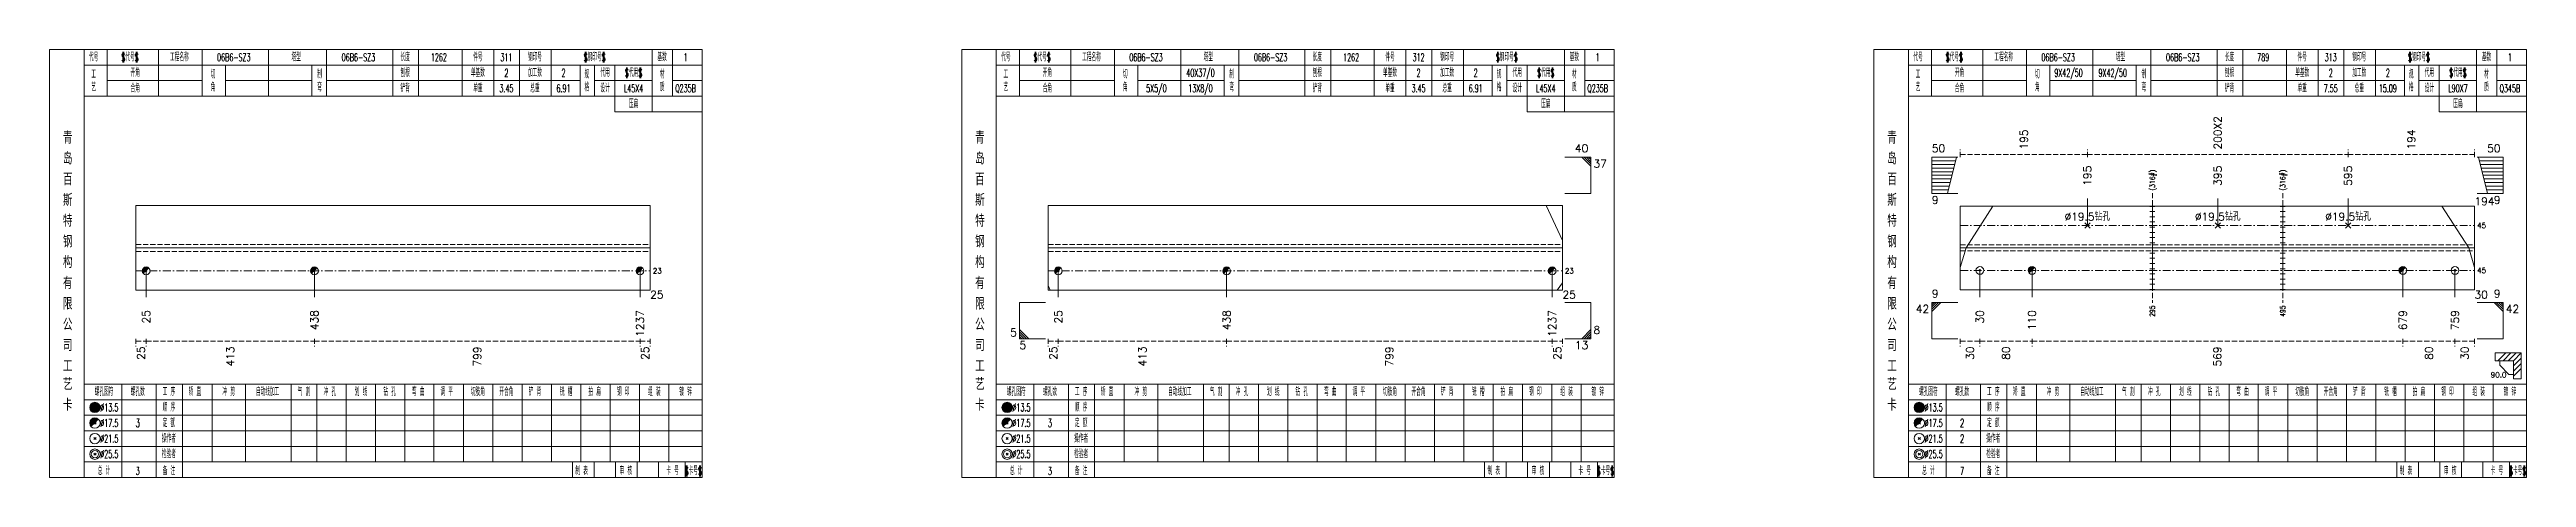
# Model space of a CAD drawing. Extents: x -533 to 8774, y 0 to 7979.
# Drawn here: x 703 to 1657, y 6168 to 6333 of the extents above; entities that cross this region are included whole.
import ezdxf
from ezdxf.enums import TextEntityAlignment as Align

# ---------------------------------------------------------------- set-up
doc = ezdxf.new("R2010")
doc.units = 0
doc.header["$MEASUREMENT"] = 0
doc.linetypes.add('一点画线', pattern=[5.2, 3, -1, 0.2, -1])
doc.linetypes.add('虚线', pattern=[2.75, 2, -0.75])
doc.layers.get('0').update_dxf_attribs({"linetype": 'CONTINUOUS', "lineweight": 25})
for name, color, linetype, lineweight in [('1', 7, 'CONTINUOUS', 25), ('2', 7, 'CONTINUOUS', 25), ('4', 7, 'CONTINUOUS', 25), ('5', 7, 'CONTINUOUS', 25)]:
    doc.layers.add(name, color=color, linetype=linetype, lineweight=lineweight)
doc.styles.get("Standard").update_dxf_attribs({"font": 'simplex.shx', "width": 0.7, "height": 3, "bigfont": 'gbhzfs.shx'})

# ---------------------------------------------------------------- blocks, each defined once
blk = doc.blocks.new('孔21.5')
at = {"layer": '5', "color": 7, "linetype": 'Continuous', "lineweight": 13}
for p, q in [((-0.2, -0.2), (0.2, 0.2)), ((0.2, -0.2), (-0.2, 0.2))]:
    blk.add_line(p, q, dxfattribs=at)
blk.add_circle((0, 0), 1, dxfattribs=at)
blk = doc.blocks.new('孔17.5')
at = {"layer": '5', "color": 7, "linetype": 'Continuous', "lineweight": 0}
for p, q in [((-0.2, -0.2), (0.2, 0.2)), ((-0.2, 0.2), (0.2, -0.2))]:
    blk.add_line(p, q, dxfattribs=at)
at = {"layer": '5', "color": 7, "linetype": 'Continuous', "lineweight": 13}
blk.add_circle((0, 0), 1, dxfattribs=at)
for radius in [0.9, 0.8, 0.7, 0.6, 0.5, 0.4, 0.3, 0.2, 0.1]:
    blk.add_arc((0, 0), radius, 45, 225, dxfattribs=at)

msp = doc.modelspace()

# ---------------------------------------------------------------- linework, layer by layer
at = {"color": 7, "linetype": 'Continuous', "lineweight": 13}
for p, q in [((1296.6, 6291.24), (1286.6, 6291.24)), ((1293.1, 6291.24), (1296.6, 6287.74)), ((1293.97, 6291.24), (1296.6, 6288.61)), ((1294.85, 6291.24), (1296.6, 6289.49)), ((1295.72, 6291.24), (1296.6, 6290.36)), ((1296.6, 6277.24), (1296.6, 6291.24)), ((1427.9, 6291.24), (1437.9, 6291.24)), ((1427.9, 6277.24), (1427.9, 6291.24)), ((1427.9, 6289.84), (1437.05, 6289.84)), ((1427.9, 6288.44), (1436.7, 6288.44)), ((1433.9, 6277.24), (1437.4, 6291.24)), ((1648, 6291.24), (1638, 6291.24)), ((1642, 6277.24), (1638.5, 6291.24)), ((1648, 6289.84), (1638.85, 6289.84)), ((1648, 6288.44), (1639.2, 6288.44)), ((1648, 6277.24), (1648, 6291.24)), ((1427.9, 6287.04), (1436.35, 6287.04)), ((1427.9, 6285.64), (1436, 6285.64)), ((1427.9, 6284.24), (1435.65, 6284.24)), ((1427.9, 6282.84), (1435.3, 6282.84)), ((1427.9, 6281.44), (1434.95, 6281.44)), ((1427.9, 6280.04), (1434.6, 6280.04)), ((1427.9, 6278.64), (1434.25, 6278.64)), ((1648, 6287.04), (1639.55, 6287.04)), ((1648, 6285.64), (1639.9, 6285.64)), ((1648, 6284.24), (1640.25, 6284.24)), ((1648, 6282.84), (1640.6, 6282.84)), ((1648, 6281.44), (1640.95, 6281.44)), ((1648, 6280.04), (1641.3, 6280.04)), ((1648, 6278.64), (1641.65, 6278.64)), ((1285.6, 6259.14), (1279.32, 6272.57)), ((1296.6, 6277.24), (1286.6, 6277.24)), ((1427.9, 6277.24), (1437.9, 6277.24)), ((1441.16, 6256.24), (1451.45, 6272.4)), ((1487.86, 6264.9), (1487.86, 6275.24)), ((1538.08, 6264.9), (1538.08, 6275.24)), ((1588.29, 6264.9), (1588.29, 6275.24)), ((1634.74, 6256.24), (1624.45, 6272.4)), ((1648, 6277.24), (1638, 6277.24)), ((1486.86, 6263.9), (1488.86, 6265.9)), ((1486.86, 6265.9), (1488.86, 6263.9)), ((1537.08, 6263.9), (1539.08, 6265.9)), ((1537.08, 6265.9), (1539.08, 6263.9)), ((1587.29, 6263.9), (1589.29, 6265.9)), ((1587.29, 6265.9), (1589.29, 6263.9)), ((1438.9, 6248.69), (1441.16, 6256.24)), ((1637, 6248.69), (1634.74, 6256.24)), ((740.02, 6247.4), (740.02, 6237.24)), ((804.85, 6247.4), (804.85, 6237.24)), ((930.28, 6247.4), (930.28, 6237.24)), ((1087.5, 6241.72), (1088.28, 6239.9)), ((1091.42, 6247.4), (1091.42, 6237.24)), ((1156.25, 6247.4), (1156.25, 6237.24)), ((1281.68, 6247.4), (1281.68, 6237.24)), ((1285.6, 6242.81), (1283.56, 6239.9)), ((1446.43, 6247.57), (1446.43, 6237.24)), ((1466.52, 6247.57), (1466.52, 6237.24)), ((1609.38, 6247.57), (1609.38, 6237.24)), ((1629.47, 6247.57), (1629.47, 6237.24)), ((1076.5, 6235.24), (1086.5, 6235.24)), ((1076.5, 6235.24), (1076.5, 6221.24)), ((1296.6, 6235.24), (1286.6, 6235.24)), ((1296.6, 6235.24), (1296.6, 6221.24)), ((1427.9, 6235.24), (1437.9, 6235.24)), ((1427.9, 6235.24), (1427.9, 6221.24)), ((1428.78, 6235.24), (1427.9, 6234.36)), ((1429.65, 6235.24), (1427.9, 6233.49)), ((1430.53, 6235.24), (1427.9, 6232.61)), ((1431.4, 6235.24), (1427.9, 6231.74)), ((1648, 6235.24), (1638, 6235.24)), ((1644.5, 6235.24), (1648, 6231.74)), ((1645.38, 6235.24), (1648, 6232.61)), ((1646.25, 6235.24), (1648, 6233.49)), ((1647.12, 6235.24), (1648, 6234.36)), ((1648, 6235.24), (1648, 6221.24)), ((1080, 6221.24), (1076.5, 6224.74)), ((1079.12, 6221.24), (1076.5, 6223.86)), ((1078.25, 6221.24), (1076.5, 6222.99)), ((1077.38, 6221.24), (1076.5, 6222.11)), ((1293.1, 6221.24), (1296.6, 6224.74)), ((1293.97, 6221.24), (1296.6, 6223.86)), ((1294.85, 6221.24), (1296.6, 6222.99)), ((1295.72, 6221.24), (1296.6, 6222.11)), ((1076.5, 6221.24), (1086.5, 6221.24)), ((1296.6, 6221.24), (1286.6, 6221.24)), ((1427.9, 6221.24), (1437.9, 6221.24)), ((1648, 6221.24), (1638, 6221.24))]:
    msp.add_line(p, q, dxfattribs=at)
at = {"color": 8, "linetype": '虚线', "lineweight": 9}
for p, q in [((1438.9, 6291.24), (1438.9, 6294.24)), ((1438.9, 6292.24), (1487.86, 6292.24)), ((1487.86, 6291.24), (1487.86, 6294.24)), ((1487.86, 6291.24), (1487.86, 6294.24)), ((1487.86, 6292.24), (1588.29, 6292.24)), ((1588.29, 6291.24), (1588.29, 6294.24)), ((1588.29, 6291.24), (1588.29, 6294.24)), ((1588.29, 6292.24), (1637, 6292.24)), ((1637, 6291.24), (1637, 6294.24)), ((736.1, 6221.24), (736.1, 6218.24)), ((736.1, 6220.24), (740.02, 6220.24)), ((740.02, 6221.24), (740.02, 6218.24)), ((740.02, 6221.24), (740.02, 6218.24)), ((740.02, 6220.24), (804.85, 6220.24)), ((804.85, 6221.24), (804.85, 6218.24)), ((804.85, 6221.24), (804.85, 6218.24)), ((804.85, 6220.24), (930.28, 6220.24)), ((930.28, 6221.24), (930.28, 6218.24)), ((930.28, 6221.24), (930.28, 6218.24)), ((930.28, 6220.24), (934.2, 6220.24)), ((934.2, 6221.24), (934.2, 6218.24)), ((1087.5, 6221.24), (1087.5, 6218.24)), ((1087.5, 6220.24), (1091.42, 6220.24)), ((1091.42, 6221.24), (1091.42, 6218.24)), ((1091.42, 6221.24), (1091.42, 6218.24)), ((1091.42, 6220.24), (1156.25, 6220.24)), ((1156.25, 6221.24), (1156.25, 6218.24)), ((1156.25, 6221.24), (1156.25, 6218.24)), ((1156.25, 6220.24), (1281.68, 6220.24)), ((1281.68, 6221.24), (1281.68, 6218.24)), ((1281.68, 6221.24), (1281.68, 6218.24)), ((1281.68, 6220.24), (1285.6, 6220.24)), ((1285.6, 6221.24), (1285.6, 6218.24)), ((1438.9, 6221.24), (1438.9, 6218.24)), ((1438.9, 6220.24), (1446.43, 6220.24)), ((1446.43, 6221.24), (1446.43, 6218.24)), ((1446.43, 6221.24), (1446.43, 6218.24)), ((1446.43, 6220.24), (1466.52, 6220.24)), ((1466.52, 6221.24), (1466.52, 6218.24)), ((1466.52, 6221.24), (1466.52, 6218.24)), ((1466.52, 6220.24), (1609.38, 6220.24)), ((1609.38, 6221.24), (1609.38, 6218.24)), ((1609.38, 6221.24), (1609.38, 6218.24)), ((1609.38, 6220.24), (1629.47, 6220.24)), ((1629.47, 6221.24), (1629.47, 6218.24)), ((1629.47, 6221.24), (1629.47, 6218.24)), ((1629.47, 6220.24), (1637, 6220.24)), ((1637, 6221.24), (1637, 6218.24))]:
    msp.add_line(p, q, dxfattribs=at)
at = {"color": 7, "linetype": 'Continuous', "lineweight": 18}
for p, q in [((736.1, 6272.57), (736.1, 6239.9)), ((736.1, 6272.57), (934.2, 6272.57)), ((934.2, 6272.57), (934.2, 6239.9)), ((1087.5, 6272.57), (1087.5, 6239.9)), ((1087.5, 6272.57), (1285.6, 6272.57)), ((1285.6, 6272.57), (1285.6, 6239.9)), ((1438.9, 6272.4), (1438.9, 6240.07)), ((1438.9, 6272.4), (1637, 6272.4)), ((1637, 6272.4), (1637, 6240.07)), ((736.1, 6256.24), (934.2, 6256.24)), ((1087.5, 6256.24), (1285.6, 6256.24)), ((1438.9, 6256.24), (1637, 6256.24))]:
    msp.add_line(p, q, dxfattribs=at)
at = {"color": 3, "linetype": '一点画线', "lineweight": 13}
for p, q in [((1438.9, 6264.9), (1637, 6264.9)), ((736.1, 6247.4), (934.2, 6247.4)), ((1087.5, 6247.4), (1285.6, 6247.4)), ((1438.9, 6247.57), (1637, 6247.57))]:
    msp.add_line(p, q, dxfattribs=at)
at = {"color": 1, "linetype": '虚线', "lineweight": 18}
for p, q in [((736.1, 6257.57), (934.2, 6257.57)), ((736.1, 6254.9), (934.2, 6254.9)), ((1087.5, 6257.57), (1285.6, 6257.57)), ((1087.5, 6254.9), (1285.6, 6254.9)), ((1438.9, 6257.4), (1637, 6257.4)), ((1438.9, 6255.07), (1637, 6255.07))]:
    msp.add_line(p, q, dxfattribs=at)
at = {"layer": '1', "color": 7, "linetype": 'Continuous', "lineweight": 18}
for p, q in [((736.1, 6239.9), (934.2, 6239.9)), ((1087.5, 6239.9), (1285.6, 6239.9)), ((1438.9, 6240.07), (1637, 6240.07))]:
    msp.add_line(p, q, dxfattribs=at)
at = {"layer": '2', "color": 7, "linetype": 'Continuous', "lineweight": 13}
for p, q in [((1513.88, 6272.24), (1511.88, 6272.24)), ((1513.88, 6270.24), (1511.88, 6270.24)), ((1512.88, 6256.24), (1512.88, 6272.4)), ((1564.09, 6272.24), (1562.09, 6272.24)), ((1564.09, 6270.24), (1562.09, 6270.24)), ((1563.09, 6256.24), (1563.09, 6272.4)), ((1513.88, 6268.24), (1511.88, 6268.24)), ((1513.88, 6266.24), (1511.88, 6266.24)), ((1513.88, 6264.24), (1511.88, 6264.24)), ((1513.88, 6262.24), (1511.88, 6262.24)), ((1513.88, 6260.24), (1511.88, 6260.24)), ((1564.09, 6268.24), (1562.09, 6268.24)), ((1564.09, 6266.24), (1562.09, 6266.24)), ((1564.09, 6264.24), (1562.09, 6264.24)), ((1564.09, 6262.24), (1562.09, 6262.24)), ((1564.09, 6260.24), (1562.09, 6260.24)), ((1513.88, 6258.24), (1511.88, 6258.24)), ((1511.88, 6254.24), (1513.88, 6254.24)), ((1511.88, 6252.24), (1513.88, 6252.24)), ((1511.88, 6250.24), (1513.88, 6250.24)), ((1512.88, 6256.24), (1512.88, 6240.07)), ((1564.09, 6258.24), (1562.09, 6258.24)), ((1562.09, 6254.24), (1564.09, 6254.24)), ((1562.09, 6252.24), (1564.09, 6252.24)), ((1562.09, 6250.24), (1564.09, 6250.24)), ((1563.09, 6256.24), (1563.09, 6240.07)), ((1511.88, 6248.24), (1513.88, 6248.24)), ((1511.88, 6246.24), (1513.88, 6246.24)), ((1511.88, 6244.24), (1513.88, 6244.24)), ((1511.88, 6242.24), (1513.88, 6242.24)), ((1562.09, 6248.24), (1564.09, 6248.24)), ((1562.09, 6246.24), (1564.09, 6246.24)), ((1562.09, 6244.24), (1564.09, 6244.24)), ((1562.09, 6242.24), (1564.09, 6242.24)), ((1511.88, 6240.24), (1513.88, 6240.24)), ((1562.09, 6240.24), (1564.09, 6240.24)), ((1655, 6215.74), (1645, 6215.74)), ((1645, 6215.74), (1645, 6212.74)), ((1645, 6212.74), (1652, 6212.74)), ((1646, 6212.74), (1649, 6215.74)), ((1646.75, 6212.74), (1646.75, 6210.99)), ((1648, 6212.74), (1651, 6215.74)), ((1650, 6212.74), (1653, 6215.74)), ((1652, 6212.74), (1655, 6215.74)), ((1652, 6210.74), (1655, 6213.74)), ((1652, 6212.74), (1652, 6205.74)), ((1655, 6205.74), (1655, 6215.74)), ((1650.25, 6207.49), (1646.75, 6210.99)), ((1650.25, 6207.49), (1652, 6207.49)), ((1652, 6208.74), (1655, 6211.74)), ((1652, 6206.74), (1655, 6209.74)), ((1652, 6205.74), (1655, 6205.74))]:
    msp.add_line(p, q, dxfattribs=at)
at = {"layer": '2', "color": 216, "linetype": '虚线', "lineweight": 13}
for p, q in [((1512.88, 6277.4), (1512.88, 6235.07)), ((1563.09, 6277.4), (1563.09, 6235.07))]:
    msp.add_line(p, q, dxfattribs=at)
at = {"layer": '4', "color": 1, "linetype": 'Continuous', "lineweight": 18}
for p, q in [((716.1, 6167.74), (716.1, 6332.74)), ((716.1, 6326.74), (954.2, 6326.74)), ((725, 6314.74), (725, 6332.74)), ((744.8, 6314.74), (744.8, 6332.74)), ((761.6, 6314.74), (761.6, 6332.74)), ((770.6, 6314.74), (770.6, 6326.74)), ((787.2, 6314.74), (787.2, 6332.74)), ((803.9, 6314.74), (803.9, 6326.74)), ((809.5, 6314.74), (809.5, 6332.74)), ((835, 6314.74), (835, 6332.74)), ((845, 6314.74), (845, 6332.74)), ((861.7, 6314.74), (861.7, 6332.74)), ((873.9, 6314.74), (873.9, 6332.74)), ((883.9, 6314.74), (883.9, 6332.74)), ((896.1, 6314.74), (896.1, 6332.74)), ((907.2, 6314.74), (907.2, 6326.74)), ((912.8, 6314.74), (912.8, 6326.74)), ((920.6, 6308.74), (920.6, 6326.74)), ((935, 6308.74), (935, 6332.74)), ((942.8, 6314.74), (942.8, 6332.74)), ((1067.5, 6167.74), (1067.5, 6332.74)), ((1067.5, 6326.74), (1305.6, 6326.74)), ((1076.4, 6314.74), (1076.4, 6332.74)), ((1096.2, 6314.74), (1096.2, 6332.74)), ((1113, 6314.74), (1113, 6332.74)), ((1122, 6314.74), (1122, 6326.74)), ((1138.6, 6314.74), (1138.6, 6332.74)), ((1155.3, 6314.74), (1155.3, 6326.74)), ((1160.9, 6314.74), (1160.9, 6332.74)), ((1186.4, 6314.74), (1186.4, 6332.74)), ((1196.4, 6314.74), (1196.4, 6332.74)), ((1213.1, 6314.74), (1213.1, 6332.74)), ((1225.3, 6314.74), (1225.3, 6332.74)), ((1235.3, 6314.74), (1235.3, 6332.74)), ((1247.5, 6314.74), (1247.5, 6332.74)), ((1258.6, 6314.74), (1258.6, 6326.74)), ((1264.2, 6314.74), (1264.2, 6326.74)), ((1272, 6308.74), (1272, 6326.74)), ((1286.4, 6308.74), (1286.4, 6332.74)), ((1294.2, 6314.74), (1294.2, 6332.74)), ((1418.9, 6167.74), (1418.9, 6332.74)), ((1418.9, 6326.74), (1657, 6326.74)), ((1427.8, 6314.74), (1427.8, 6332.74)), ((1447.6, 6314.74), (1447.6, 6332.74)), ((1464.4, 6314.74), (1464.4, 6332.74)), ((1473.4, 6314.74), (1473.4, 6326.74)), ((1490, 6314.74), (1490, 6332.74)), ((1506.7, 6314.74), (1506.7, 6326.74)), ((1512.3, 6314.74), (1512.3, 6332.74)), ((1537.8, 6314.74), (1537.8, 6332.74)), ((1547.8, 6314.74), (1547.8, 6332.74)), ((1564.5, 6314.74), (1564.5, 6332.74)), ((1576.7, 6314.74), (1576.7, 6332.74)), ((1586.7, 6314.74), (1586.7, 6332.74)), ((1598.9, 6314.74), (1598.9, 6332.74)), ((1610, 6314.74), (1610, 6326.74)), ((1615.6, 6314.74), (1615.6, 6326.74)), ((1623.4, 6308.74), (1623.4, 6326.74)), ((1637.8, 6308.74), (1637.8, 6332.74)), ((1645.6, 6314.74), (1645.6, 6332.74)), ((725, 6320.74), (761.6, 6320.74)), ((770.6, 6320.74), (803.9, 6320.74)), ((809.5, 6320.74), (907.2, 6320.74)), ((912.8, 6320.74), (935, 6320.74)), ((942.8, 6320.74), (954.2, 6320.74)), ((1076.4, 6320.74), (1113, 6320.74)), ((1122, 6320.74), (1155.3, 6320.74)), ((1160.9, 6320.74), (1258.6, 6320.74)), ((1264.2, 6320.74), (1286.4, 6320.74)), ((1294.2, 6320.74), (1305.6, 6320.74)), ((1427.8, 6320.74), (1464.4, 6320.74)), ((1473.4, 6320.74), (1506.7, 6320.74)), ((1512.3, 6320.74), (1610, 6320.74)), ((1615.6, 6320.74), (1637.8, 6320.74)), ((1645.6, 6320.74), (1657, 6320.74)), ((716.1, 6314.74), (954.2, 6314.74)), ((920.6, 6308.74), (954.2, 6308.74)), ((1067.5, 6314.74), (1305.6, 6314.74)), ((1272, 6308.74), (1305.6, 6308.74)), ((1418.9, 6314.74), (1657, 6314.74)), ((1623.4, 6308.74), (1657, 6308.74)), ((716.1, 6203.74), (954.2, 6203.74)), ((730.6, 6167.74), (730.6, 6203.74)), ((743.9, 6167.74), (743.9, 6203.74)), ((754, 6167.74), (754, 6203.74)), ((765.4, 6173.74), (765.4, 6203.74)), ((778.3, 6173.74), (778.3, 6203.74)), ((795.9, 6173.74), (795.9, 6203.74)), ((805.8, 6173.74), (805.8, 6203.74)), ((817.1, 6173.74), (817.1, 6203.74)), ((828.4, 6173.74), (828.4, 6203.74)), ((839.7, 6173.74), (839.7, 6203.74)), ((850.9, 6173.74), (850.9, 6203.74)), ((862.3, 6173.74), (862.3, 6203.74)), ((873.6, 6173.74), (873.6, 6203.74)), ((884.9, 6173.74), (884.9, 6203.74)), ((896.2, 6173.74), (896.2, 6203.74)), ((907.5, 6173.74), (907.5, 6203.74)), ((918.8, 6173.74), (918.8, 6203.74)), ((930.1, 6173.74), (930.1, 6203.74)), ((941.4, 6173.74), (941.4, 6203.74)), ((1067.5, 6203.74), (1305.6, 6203.74)), ((1082, 6167.74), (1082, 6203.74)), ((1095.3, 6167.74), (1095.3, 6203.74)), ((1105.4, 6167.74), (1105.4, 6203.74)), ((1116.8, 6173.74), (1116.8, 6203.74)), ((1129.7, 6173.74), (1129.7, 6203.74)), ((1147.3, 6173.74), (1147.3, 6203.74)), ((1157.2, 6173.74), (1157.2, 6203.74)), ((1168.5, 6173.74), (1168.5, 6203.74)), ((1179.8, 6173.74), (1179.8, 6203.74)), ((1191.1, 6173.74), (1191.1, 6203.74)), ((1202.3, 6173.74), (1202.3, 6203.74)), ((1213.7, 6173.74), (1213.7, 6203.74)), ((1225, 6173.74), (1225, 6203.74)), ((1236.3, 6173.74), (1236.3, 6203.74)), ((1247.6, 6173.74), (1247.6, 6203.74)), ((1258.9, 6173.74), (1258.9, 6203.74)), ((1270.2, 6173.74), (1270.2, 6203.74)), ((1281.5, 6173.74), (1281.5, 6203.74)), ((1292.8, 6173.74), (1292.8, 6203.74)), ((1418.9, 6203.74), (1657, 6203.74)), ((1433.4, 6167.74), (1433.4, 6203.74)), ((1446.7, 6167.74), (1446.7, 6203.74)), ((1456.8, 6167.74), (1456.8, 6203.74)), ((1468.2, 6173.74), (1468.2, 6203.74)), ((1481.1, 6173.74), (1481.1, 6203.74)), ((1498.7, 6173.74), (1498.7, 6203.74)), ((1508.6, 6173.74), (1508.6, 6203.74)), ((1519.9, 6173.74), (1519.9, 6203.74)), ((1531.2, 6173.74), (1531.2, 6203.74)), ((1542.5, 6173.74), (1542.5, 6203.74)), ((1553.7, 6173.74), (1553.7, 6203.74)), ((1565.1, 6173.74), (1565.1, 6203.74)), ((1576.4, 6173.74), (1576.4, 6203.74)), ((1587.7, 6173.74), (1587.7, 6203.74)), ((1599, 6173.74), (1599, 6203.74)), ((1610.3, 6173.74), (1610.3, 6203.74)), ((1621.6, 6173.74), (1621.6, 6203.74)), ((1632.9, 6173.74), (1632.9, 6203.74)), ((1644.2, 6173.74), (1644.2, 6203.74)), ((716.1, 6197.74), (954.2, 6197.74)), ((1067.5, 6197.74), (1305.6, 6197.74)), ((1418.9, 6197.74), (1657, 6197.74)), ((716.1, 6191.74), (954.2, 6191.74)), ((716.1, 6185.74), (954.2, 6185.74)), ((1067.5, 6191.74), (1305.6, 6191.74)), ((1067.5, 6185.74), (1305.6, 6185.74)), ((1418.9, 6191.74), (1657, 6191.74)), ((1418.9, 6185.74), (1657, 6185.74)), ((716.1, 6179.74), (954.2, 6179.74)), ((716.1, 6173.74), (954.2, 6173.74)), ((904.2, 6167.74), (904.2, 6173.74)), ((912.6, 6167.74), (912.6, 6173.74)), ((920.8, 6167.74), (920.8, 6173.74)), ((929.2, 6167.74), (929.2, 6173.74)), ((937.4, 6167.74), (937.4, 6173.74)), ((947.7, 6167.74), (947.7, 6173.74)), ((1067.5, 6179.74), (1305.6, 6179.74)), ((1067.5, 6173.74), (1305.6, 6173.74)), ((1255.6, 6167.74), (1255.6, 6173.74)), ((1264, 6167.74), (1264, 6173.74)), ((1272.2, 6167.74), (1272.2, 6173.74)), ((1280.6, 6167.74), (1280.6, 6173.74)), ((1288.8, 6167.74), (1288.8, 6173.74)), ((1299.1, 6167.74), (1299.1, 6173.74)), ((1418.9, 6179.74), (1657, 6179.74)), ((1418.9, 6173.74), (1657, 6173.74)), ((1607, 6167.74), (1607, 6173.74)), ((1615.4, 6167.74), (1615.4, 6173.74)), ((1623.6, 6167.74), (1623.6, 6173.74)), ((1632, 6167.74), (1632, 6173.74)), ((1640.2, 6167.74), (1640.2, 6173.74)), ((1650.5, 6167.74), (1650.5, 6173.74))]:
    msp.add_line(p, q, dxfattribs=at)
at = {"layer": '4', "color": 7, "linetype": 'Continuous', "lineweight": 13}
for p, q in [((720.1, 6194.54), (720.5, 6194.94)), ((720.5, 6194.54), (720.1, 6194.94)), ((1071.5, 6194.54), (1071.9, 6194.94)), ((1071.9, 6194.54), (1071.5, 6194.94)), ((1422.9, 6194.54), (1423.3, 6194.94)), ((1423.3, 6194.54), (1422.9, 6194.94)), ((719.9, 6182.34), (720.7, 6183.14)), ((720.7, 6182.34), (719.9, 6183.14)), ((719.9, 6176.34), (720.7, 6177.14)), ((720.7, 6176.34), (719.9, 6177.14)), ((1071.3, 6182.34), (1072.1, 6183.14)), ((1072.1, 6182.34), (1071.3, 6183.14)), ((1071.3, 6176.34), (1072.1, 6177.14)), ((1072.1, 6176.34), (1071.3, 6177.14)), ((1422.7, 6182.34), (1423.5, 6183.14)), ((1423.5, 6182.34), (1422.7, 6183.14)), ((1422.7, 6176.34), (1423.5, 6177.14)), ((1423.5, 6176.34), (1422.7, 6177.14))]:
    msp.add_line(p, q, dxfattribs=at)
at = {"layer": '4', "color": 7, "linetype": 'Continuous', "lineweight": 0}
for p, q in [((719.9, 6188.34), (720.7, 6189.14)), ((719.9, 6189.14), (720.7, 6188.34)), ((1071.3, 6188.34), (1072.1, 6189.14)), ((1071.3, 6189.14), (1072.1, 6188.34)), ((1422.7, 6188.34), (1423.5, 6189.14)), ((1422.7, 6189.14), (1423.5, 6188.34))]:
    msp.add_line(p, q, dxfattribs=at)
at = {"layer": '4', "color": 1, "linetype": 'Continuous', "lineweight": 18}
for points in [[(702.8, 6332.74), (702.8, 6167.74), (954.2, 6167.74), (954.2, 6332.74)], [(1054.2, 6332.74), (1054.2, 6167.74), (1305.6, 6167.74), (1305.6, 6332.74)]]:
    msp.add_lwpolyline(points, close=True, dxfattribs=at)
at = {"layer": '4', "color": 4, "linetype": 'Continuous', "lineweight": 18}
msp.add_lwpolyline([(1405.6, 6332.74), (1405.6, 6167.74), (1657, 6167.74), (1657, 6332.74)], close=True, dxfattribs=at)
at = {"layer": '4', "color": 7, "linetype": 'Continuous', "lineweight": 13}
for centre, radius in [((720.3, 6194.74), 2), ((720.3, 6194.74), 1.8), ((720.3, 6194.74), 1.6), ((720.3, 6194.74), 1.4), ((720.3, 6194.74), 1.2), ((720.3, 6194.74), 1), ((720.3, 6194.74), 0.8), ((720.3, 6194.74), 0.6), ((720.3, 6194.74), 0.4), ((720.3, 6194.74), 0.2), ((1071.7, 6194.74), 2), ((1071.7, 6194.74), 1.8), ((1071.7, 6194.74), 1.6), ((1071.7, 6194.74), 1.4), ((1071.7, 6194.74), 1.2), ((1071.7, 6194.74), 1), ((1071.7, 6194.74), 0.8), ((1071.7, 6194.74), 0.6), ((1071.7, 6194.74), 0.4), ((1071.7, 6194.74), 0.2), ((1423.1, 6194.74), 2), ((1423.1, 6194.74), 1.8), ((1423.1, 6194.74), 1.6), ((1423.1, 6194.74), 1.4), ((1423.1, 6194.74), 1.2), ((1423.1, 6194.74), 1), ((1423.1, 6194.74), 0.8), ((1423.1, 6194.74), 0.6), ((1423.1, 6194.74), 0.4), ((1423.1, 6194.74), 0.2), ((720.3, 6188.74), 2), ((720.3, 6182.74), 2), ((1071.7, 6188.74), 2), ((1071.7, 6182.74), 2), ((1423.1, 6188.74), 2), ((1423.1, 6182.74), 2), ((720.3, 6176.74), 2), ((720.3, 6176.74), 1.4), ((1071.7, 6176.74), 2), ((1071.7, 6176.74), 1.4), ((1423.1, 6176.74), 2), ((1423.1, 6176.74), 1.4)]:
    msp.add_circle(centre, radius, dxfattribs=at)
for centre, radius in [((720.3, 6188.74), 1.8), ((720.3, 6188.74), 1.6), ((720.3, 6188.74), 1.4), ((720.3, 6188.74), 1.2), ((720.3, 6188.74), 1), ((720.3, 6188.74), 0.8), ((720.3, 6188.74), 0.6), ((720.3, 6188.74), 0.4), ((720.3, 6188.74), 0.2), ((1071.7, 6188.74), 1.8), ((1071.7, 6188.74), 1.6), ((1071.7, 6188.74), 1.4), ((1071.7, 6188.74), 1.2), ((1071.7, 6188.74), 1), ((1071.7, 6188.74), 0.8), ((1071.7, 6188.74), 0.6), ((1071.7, 6188.74), 0.4), ((1071.7, 6188.74), 0.2), ((1423.1, 6188.74), 1.8), ((1423.1, 6188.74), 1.6), ((1423.1, 6188.74), 1.4), ((1423.1, 6188.74), 1.2), ((1423.1, 6188.74), 1), ((1423.1, 6188.74), 0.8), ((1423.1, 6188.74), 0.6), ((1423.1, 6188.74), 0.4), ((1423.1, 6188.74), 0.2)]:
    msp.add_arc(centre, radius, 45, 225, dxfattribs=at)

# ---------------------------------------------------------------- block references
at = {"layer": '1', "color": 7, "linetype": 'Continuous', "lineweight": 13, "xscale": 1.5, "yscale": 1.5, "zscale": 1.5}
for name, p in [('孔17.5', (740.02, 6247.4)), ('孔17.5', (804.85, 6247.4)), ('孔17.5', (930.28, 6247.4)), ('孔17.5', (1091.42, 6247.4)), ('孔17.5', (1156.25, 6247.4)), ('孔17.5', (1281.68, 6247.4)), ('孔21.5', (1446.43, 6247.57)), ('孔17.5', (1466.52, 6247.57)), ('孔17.5', (1609.38, 6247.57)), ('孔21.5', (1629.47, 6247.57))]:
    msp.add_blockref(name, p, dxfattribs=at)

# ---------------------------------------------------------------- texts
at = {"color": 8, "linetype": 'Continuous', "lineweight": 9}
for s, p in [('195', (1463.38, 6294.24)), ('200X2', (1538.08, 6294.24)), ('194', (1612.65, 6294.24))]:
    msp.add_text(s, height=3, rotation=90, dxfattribs=at).set_placement(p, align=Align.MIDDLE_LEFT)
at = {"color": 7, "linetype": 'Continuous', "lineweight": 13}
for s, p in [('40', (1295.6, 6292.24)), ('50', (1647, 6292.24)), ('9', (1647, 6236.24)), ('5', (1075.5, 6221.24))]:
    msp.add_text(s, height=3, dxfattribs=at).set_placement(p, align=Align.BOTTOM_RIGHT)
for s, p in [('37', (1297.6, 6290.24)), ('9', (1427.9, 6276.24)), ('42', (1649, 6234.24)), ('5', (1076.5, 6220.24))]:
    msp.add_text(s, height=3, dxfattribs=at).set_placement(p, align=Align.TOP_LEFT)
for s, p in [('50', (1427.9, 6292.24)), ('9', (1427.9, 6236.24)), ('8', (1297.6, 6222.24))]:
    msp.add_text(s, height=3, dxfattribs=at).set_placement(p, align=Align.BOTTOM_LEFT)
for s, p in [('195', (1487.86, 6280.24)), ('395', (1538.08, 6280.24)), ('595', (1588.29, 6280.24))]:
    msp.add_text(s, height=3, rotation=90, dxfattribs=at).set_placement(p, align=Align.MIDDLE_LEFT)
for p in [(1487.86, 6265.9), (1538.08, 6265.9), (1588.29, 6265.9)]:
    msp.add_text('%%c19.5钻孔', height=3, dxfattribs=at).set_placement(p, align=Align.BOTTOM_CENTER)
for s, height, p in [('194', 3, (1637, 6274.24)), ('45', 2, (1638, 6264.9)), ('23', 2, (935.2, 6247.4)), ('23', 2, (1286.6, 6247.4)), ('45', 2, (1638, 6247.57))]:
    msp.add_text(s, height=height, dxfattribs=at).set_placement(p, align=Align.MIDDLE_LEFT)
for s, p in [('9', (1647, 6276.24)), ('42', (1426.9, 6234.24)), ('13', (1295.6, 6220.24))]:
    msp.add_text(s, height=3, dxfattribs=at).set_placement(p, align=Align.TOP_RIGHT)
at = {"color": 8, "linetype": 'Continuous', "lineweight": 9}
for s, p in [('25', (738.06, 6218.24)), ('413', (772.44, 6218.24)), ('799', (867.56, 6218.24)), ('25', (932.24, 6218.24)), ('25', (1089.46, 6218.24)), ('413', (1123.84, 6218.24)), ('799', (1218.96, 6218.24)), ('25', (1283.64, 6218.24)), ('30', (1442.67, 6218.24)), ('80', (1456.48, 6218.24)), ('569', (1537.95, 6218.24)), ('80', (1619.42, 6218.24)), ('30', (1633.23, 6218.24))]:
    msp.add_text(s, height=3, rotation=90, dxfattribs=at).set_placement(p, align=Align.MIDDLE_RIGHT)
at = {"layer": '1', "color": 7, "linetype": 'Continuous', "lineweight": 13}
for s, p in [('25', (740.02, 6232.24)), ('438', (804.85, 6232.24)), ('1237', (930.28, 6232.24)), ('25', (1091.42, 6232.24)), ('438', (1156.25, 6232.24)), ('1237', (1281.68, 6232.24)), ('30', (1446.43, 6232.24)), ('110', (1466.52, 6232.24)), ('679', (1609.38, 6232.24)), ('759', (1629.47, 6232.24))]:
    msp.add_text(s, height=3, rotation=90, dxfattribs=at).set_placement(p, align=Align.MIDDLE_RIGHT)
for s, p in [('25', (934.2, 6238.24)), ('25', (1285.6, 6238.24)), ('30', (1637, 6238.24))]:
    msp.add_text(s, height=3, dxfattribs=at).set_placement(p, align=Align.MIDDLE_LEFT)
at = {"layer": '2', "color": 7, "linetype": 'Continuous', "lineweight": 13, "width": 0.7}
for p in [(1512.88, 6278.4), (1563.09, 6278.4)]:
    msp.add_text('(316#)', height=2, rotation=90, dxfattribs=at).set_placement(p, align=Align.MIDDLE_LEFT)
for s, p in [('295', (1512.88, 6234.07)), ('495', (1563.09, 6234.07))]:
    msp.add_text(s, height=2, rotation=90, dxfattribs=at).set_placement(p, align=Align.MIDDLE_RIGHT)
at = {"layer": '2', "color": 7, "linetype": 'Continuous', "lineweight": 13}
msp.add_text('90.0', height=2, dxfattribs=at).set_placement((1649.25, 6205.74), align=Align.BOTTOM_RIGHT)
at = {"layer": '4', "color": 1, "linetype": 'Continuous', "lineweight": 13}
for s, height, width, p in [('代号', 3, 0.6, (719.8, 6329.74)), ('$代号$', 3, 0.6, (733.8, 6329.74)), ('工程名称', 3, 0.6, (752.8, 6329.74)), ('06B6-SZ3', 3, 0.6, (773.8, 6329.74)), ('塔型', 3, 0.6, (797.8, 6329.74)), ('06B6-SZ3', 3, 0.6, (821.8, 6329.74)), ('长度', 3, 0.6, (839.8, 6329.74)), ('1262', 3, 0.6, (852.8, 6329.74)), ('件号', 3, 0.6, (867.8, 6329.74)), ('311', 3, 0.6, (878.8, 6329.74)), ('钢印号', 3, 0.6, (889.8, 6329.74)), ('$钢印号$', 3, 0.6, (912.8, 6329.74)), ('基数', 3, 0.6, (938.8, 6329.74)), ('1', 3, 0.6, (947.8, 6329.74)), ('代号', 3, 0.6, (1071.2, 6329.74)), ('$代号$', 3, 0.6, (1085.2, 6329.74)), ('工程名称', 3, 0.6, (1104.2, 6329.74)), ('06B6-SZ3', 3, 0.6, (1125.2, 6329.74)), ('塔型', 3, 0.6, (1149.2, 6329.74)), ('06B6-SZ3', 3, 0.6, (1173.2, 6329.74)), ('长度', 3, 0.6, (1191.2, 6329.74)), ('1262', 3, 0.6, (1204.2, 6329.74)), ('件号', 3, 0.6, (1219.2, 6329.74)), ('312', 3, 0.6, (1230.2, 6329.74)), ('钢印号', 3, 0.6, (1241.2, 6329.74)), ('$钢印号$', 3, 0.6, (1264.2, 6329.74)), ('基数', 3, 0.6, (1290.2, 6329.74)), ('1', 3, 0.6, (1299.2, 6329.74)), ('代号', 3, 0.6, (1422.6, 6329.74)), ('$代号$', 3, 0.6, (1436.6, 6329.74)), ('工程名称', 3, 0.6, (1455.6, 6329.74)), ('06B6-SZ3', 3, 0.6, (1476.6, 6329.74)), ('塔型', 3, 0.6, (1500.6, 6329.74)), ('06B6-SZ3', 3, 0.6, (1524.6, 6329.74)), ('长度', 3, 0.6, (1542.6, 6329.74)), ('789', 3, 0.6, (1555.6, 6329.74)), ('件号', 3, 0.6, (1570.6, 6329.74)), ('313', 3, 0.6, (1581.6, 6329.74)), ('钢印号', 3, 0.6, (1592.6, 6329.74)), ('$钢印号$', 3, 0.6, (1615.6, 6329.74)), ('基数', 3, 0.6, (1641.6, 6329.74)), ('1', 3, 0.6, (1650.6, 6329.74)), ('工', 3, 0.6, (719.8, 6323.14)), ('艺', 3, 0.6, (719.8, 6318.14)), ('合角', 3, 0.6, (735.8, 6317.74)), ('开角', 3, 0.6, (735.8, 6323.74)), ('切', 3, 0.6, (765.8, 6323.14)), ('角', 3, 0.6, (765.8, 6318.14)), ('制', 3, 0.6, (806.8, 6323.14)), ('弯', 3, 0.6, (806.8, 6318.14)), ('刨根', 3, 0.6, (839.8, 6323.74)), ('铲背', 3, 0.6, (839.8, 6317.74)), ('单基数', 3, 0.6, (867.8, 6323.74)), ('单重', 3, 0.6, (867.8, 6317.74)), ('3.45', 3, 0.6, (878.8, 6317.74)), ('2', 3, 0.6, (878.8, 6323.74)), ('加工数', 3, 0.6, (889.8, 6323.74)), ('总重', 3, 0.6, (889.8, 6317.74)), ('6.91', 3, 0.6, (900.8, 6317.74)), ('2', 3, 0.6, (900.8, 6323.74)), ('格', 3, 0.6, (909.8, 6318.14)), ('规', 3, 0.6, (909.8, 6323.14)), ('代用', 3, 0.6, (916.8, 6323.74)), ('设计', 3, 0.6, (916.8, 6317.74)), ('L45X4', 3, 0.6, (927.8, 6317.74)), ('$代用$', 3, 0.6, (927.8, 6323.74)), ('材', 3, 0.6, (938.8, 6323.14)), ('质', 3, 0.6, (938.8, 6318.14)), ('Q235B', 3, 0.6, (947.8, 6317.74)), ('工', 3, 0.6, (1071.2, 6323.14)), ('艺', 3, 0.6, (1071.2, 6318.14)), ('合角', 3, 0.6, (1087.2, 6317.74)), ('开角', 3, 0.6, (1087.2, 6323.74)), ('切', 3, 0.6, (1117.2, 6323.14)), ('角', 3, 0.6, (1117.2, 6318.14)), ('5X5/0', 3, 0.6, (1129.2, 6317.74)), ('40X37/0', 3, 0.6, (1146.2, 6323.74)), ('13X8/0', 3, 0.6, (1146.2, 6317.74)), ('制', 3, 0.6, (1158.2, 6323.14)), ('弯', 3, 0.6, (1158.2, 6318.14)), ('刨根', 3, 0.6, (1191.2, 6323.74)), ('铲背', 3, 0.6, (1191.2, 6317.74)), ('单基数', 3, 0.6, (1219.2, 6323.74)), ('单重', 3, 0.6, (1219.2, 6317.74)), ('3.45', 3, 0.6, (1230.2, 6317.74)), ('2', 3, 0.6, (1230.2, 6323.74)), ('加工数', 3, 0.6, (1241.2, 6323.74)), ('总重', 3, 0.6, (1241.2, 6317.74)), ('6.91', 3, 0.6, (1252.2, 6317.74)), ('2', 3, 0.6, (1252.2, 6323.74)), ('格', 3, 0.6, (1261.2, 6318.14)), ('规', 3, 0.6, (1261.2, 6323.14)), ('代用', 3, 0.6, (1268.2, 6323.74)), ('设计', 3, 0.6, (1268.2, 6317.74)), ('L45X4', 3, 0.6, (1279.2, 6317.74)), ('$代用$', 3, 0.6, (1279.2, 6323.74)), ('材', 3, 0.6, (1290.2, 6323.14)), ('质', 3, 0.6, (1290.2, 6318.14)), ('Q235B', 3, 0.6, (1299.2, 6317.74)), ('工', 3, 0.6, (1422.6, 6323.14)), ('艺', 3, 0.6, (1422.6, 6318.14)), ('合角', 3, 0.6, (1438.6, 6317.74)), ('开角', 3, 0.6, (1438.6, 6323.74)), ('切', 3, 0.6, (1468.6, 6323.14)), ('角', 3, 0.6, (1468.6, 6318.14)), ('9X42/50', 3, 0.6, (1480.6, 6323.74)), ('9X42/50', 3, 0.6, (1497.6, 6323.74)), ('制', 3, 0.6, (1509.6, 6323.14)), ('弯', 3, 0.6, (1509.6, 6318.14)), ('刨根', 3, 0.6, (1542.6, 6323.74)), ('铲背', 3, 0.6, (1542.6, 6317.74)), ('单基数', 3, 0.6, (1570.6, 6323.74)), ('单重', 3, 0.6, (1570.6, 6317.74)), ('7.55', 3, 0.6, (1581.6, 6317.74)), ('2', 3, 0.6, (1581.6, 6323.74)), ('加工数', 3, 0.6, (1592.6, 6323.74)), ('总重', 3, 0.6, (1592.6, 6317.74)), ('15.09', 3, 0.6, (1603.6, 6317.74)), ('2', 3, 0.6, (1603.6, 6323.74)), ('格', 3, 0.6, (1612.6, 6318.14)), ('规', 3, 0.6, (1612.6, 6323.14)), ('代用', 3, 0.6, (1619.6, 6323.74)), ('设计', 3, 0.6, (1619.6, 6317.74)), ('L90X7', 3, 0.6, (1630.6, 6317.74)), ('$代用$', 3, 0.6, (1630.6, 6323.74)), ('材', 3, 0.6, (1641.6, 6323.14)), ('质', 3, 0.6, (1641.6, 6318.14)), ('Q345B', 3, 0.6, (1650.6, 6317.74)), ('压扁', 3, 0.6, (927.8, 6311.74)), ('压扁', 3, 0.6, (1279.2, 6311.74)), ('压扁', 3, 0.6, (1630.6, 6311.74)), ('青', 4.6, 0.8, (709.8, 6298.74)), ('青', 4.6, 0.8, (1061.2, 6298.74)), ('青', 4.6, 0.8, (1412.6, 6298.74)), ('岛', 4.6, 0.8, (709.8, 6290.74)), ('岛', 4.6, 0.8, (1061.2, 6290.74)), ('岛', 4.6, 0.8, (1412.6, 6290.74)), ('百', 4.6, 0.8, (709.8, 6282.74)), ('百', 4.6, 0.8, (1061.2, 6282.74)), ('百', 4.6, 0.8, (1412.6, 6282.74)), ('斯', 4.6, 0.8, (709.8, 6274.74)), ('特', 4.6, 0.8, (709.8, 6266.74)), ('斯', 4.6, 0.8, (1061.2, 6274.74)), ('特', 4.6, 0.8, (1061.2, 6266.74)), ('斯', 4.6, 0.8, (1412.6, 6274.74)), ('特', 4.6, 0.8, (1412.6, 6266.74)), ('钢', 4.6, 0.8, (709.8, 6258.74)), ('钢', 4.6, 0.8, (1061.2, 6258.74)), ('钢', 4.6, 0.8, (1412.6, 6258.74)), ('构', 4.6, 0.8, (709.8, 6250.74)), ('构', 4.6, 0.8, (1061.2, 6250.74)), ('构', 4.6, 0.8, (1412.6, 6250.74)), ('有', 4.6, 0.8, (709.8, 6242.74)), ('有', 4.6, 0.8, (1061.2, 6242.74)), ('有', 4.6, 0.8, (1412.6, 6242.74)), ('限', 4.6, 0.8, (709.8, 6234.74)), ('限', 4.6, 0.8, (1061.2, 6234.74)), ('限', 4.6, 0.8, (1412.6, 6234.74)), ('公', 4.6, 0.8, (709.8, 6226.74)), ('公', 4.6, 0.8, (1061.2, 6226.74)), ('公', 4.6, 0.8, (1412.6, 6226.74)), ('工', 4.6, 0.8, (709.8, 6210.74)), ('司', 4.6, 0.8, (709.8, 6218.74)), ('工', 4.6, 0.8, (1061.2, 6210.74)), ('司', 4.6, 0.8, (1061.2, 6218.74)), ('工', 4.6, 0.8, (1412.6, 6210.74)), ('司', 4.6, 0.8, (1412.6, 6218.74)), ('艺', 4.6, 0.8, (709.8, 6203.74)), ('螺孔图符', 3, 0.6, (723.8, 6200.74)), ('螺孔数', 3, 0.6, (736.8, 6200.74)), ('工 序', 3, 0.6, (748.8, 6200.74)), ('矫 直', 3, 0.6, (758.8, 6200.74)), ('冲 剪', 3, 0.6, (771.8, 6200.74)), ('自动线加工', 3, 0.6, (786.8, 6200.74)), ('气 割', 3, 0.6, (800.8, 6200.74)), ('冲 孔', 3, 0.6, (810.8, 6200.74)), ('划 线', 3, 0.6, (822.8, 6200.74)), ('钻 孔', 3, 0.6, (833.8, 6200.74)), ('弯 曲', 3, 0.6, (844.8, 6200.74)), ('调 平', 3, 0.6, (855.8, 6200.74)), ('切肢角', 3, 0.6, (867.8, 6200.74)), ('开合角', 3, 0.6, (878.8, 6200.74)), ('铲 背', 3, 0.6, (889.8, 6200.74)), ('铣 槽', 3, 0.6, (901.8, 6200.74)), ('拍 扁', 3, 0.6, (912.8, 6200.74)), ('钢 印', 3, 0.6, (923.8, 6200.74)), ('组 装', 3, 0.6, (935.8, 6200.74)), ('镀 锌', 3, 0.6, (947.8, 6200.74)), ('艺', 4.6, 0.8, (1061.2, 6203.74)), ('螺孔图符', 3, 0.6, (1075.2, 6200.74)), ('螺孔数', 3, 0.6, (1088.2, 6200.74)), ('工 序', 3, 0.6, (1100.2, 6200.74)), ('矫 直', 3, 0.6, (1110.2, 6200.74)), ('冲 剪', 3, 0.6, (1123.2, 6200.74)), ('自动线加工', 3, 0.6, (1138.2, 6200.74)), ('气 割', 3, 0.6, (1152.2, 6200.74)), ('冲 孔', 3, 0.6, (1162.2, 6200.74)), ('划 线', 3, 0.6, (1174.2, 6200.74)), ('钻 孔', 3, 0.6, (1185.2, 6200.74)), ('弯 曲', 3, 0.6, (1196.2, 6200.74)), ('调 平', 3, 0.6, (1207.2, 6200.74)), ('切肢角', 3, 0.6, (1219.2, 6200.74)), ('开合角', 3, 0.6, (1230.2, 6200.74)), ('铲 背', 3, 0.6, (1241.2, 6200.74)), ('铣 槽', 3, 0.6, (1253.2, 6200.74)), ('拍 扁', 3, 0.6, (1264.2, 6200.74)), ('钢 印', 3, 0.6, (1275.2, 6200.74)), ('组 装', 3, 0.6, (1287.2, 6200.74)), ('镀 锌', 3, 0.6, (1299.2, 6200.74)), ('艺', 4.6, 0.8, (1412.6, 6203.74)), ('螺孔图符', 3, 0.6, (1426.6, 6200.74)), ('螺孔数', 3, 0.6, (1439.6, 6200.74)), ('工 序', 3, 0.6, (1451.6, 6200.74)), ('矫 直', 3, 0.6, (1461.6, 6200.74)), ('冲 剪', 3, 0.6, (1474.6, 6200.74)), ('自动线加工', 3, 0.6, (1489.6, 6200.74)), ('气 割', 3, 0.6, (1503.6, 6200.74)), ('冲 孔', 3, 0.6, (1513.6, 6200.74)), ('划 线', 3, 0.6, (1525.6, 6200.74)), ('钻 孔', 3, 0.6, (1536.6, 6200.74)), ('弯 曲', 3, 0.6, (1547.6, 6200.74)), ('调 平', 3, 0.6, (1558.6, 6200.74)), ('切肢角', 3, 0.6, (1570.6, 6200.74)), ('开合角', 3, 0.6, (1581.6, 6200.74)), ('铲 背', 3, 0.6, (1592.6, 6200.74)), ('铣 槽', 3, 0.6, (1604.6, 6200.74)), ('拍 扁', 3, 0.6, (1615.6, 6200.74)), ('钢 印', 3, 0.6, (1626.6, 6200.74)), ('组 装', 3, 0.6, (1638.6, 6200.74)), ('镀 锌', 3, 0.6, (1650.6, 6200.74)), ('卡', 4.6, 0.8, (709.8, 6195.74)), ('%%C13.5', 3, 0.5, (725.8, 6194.74)), ('顺 序', 3, 0.6, (748.8, 6194.74)), ('卡', 4.6, 0.8, (1061.2, 6195.74)), ('%%C13.5', 3, 0.5, (1077.2, 6194.74)), ('顺 序', 3, 0.6, (1100.2, 6194.74)), ('卡', 4.6, 0.8, (1412.6, 6195.74)), ('%%C13.5', 3, 0.5, (1428.6, 6194.74)), ('顺 序', 3, 0.6, (1451.6, 6194.74)), ('%%C17.5', 3, 0.5, (725.8, 6188.74)), ('%%C21.5', 3, 0.5, (725.8, 6182.74)), ('3', 3.2, 0.6, (736.8, 6188.74)), ('操作者', 3, 0.6, (748.8, 6182.74)), ('定 额', 3, 0.6, (748.8, 6188.74)), ('%%C17.5', 3, 0.5, (1077.2, 6188.74)), ('%%C21.5', 3, 0.5, (1077.2, 6182.74)), ('3', 3.2, 0.6, (1088.2, 6188.74)), ('操作者', 3, 0.6, (1100.2, 6182.74)), ('定 额', 3, 0.6, (1100.2, 6188.74)), ('%%C17.5', 3, 0.5, (1428.6, 6188.74)), ('%%C21.5', 3, 0.5, (1428.6, 6182.74)), ('2', 3.2, 0.6, (1439.6, 6188.74)), ('2', 3.2, 0.6, (1439.6, 6182.74)), ('操作者', 3, 0.6, (1451.6, 6182.74)), ('定 额', 3, 0.6, (1451.6, 6188.74)), ('%%C25.5', 3, 0.5, (725.8, 6176.74)), ('检验者', 3, 0.6, (748.8, 6176.74)), ('%%C25.5', 3, 0.5, (1077.2, 6176.74)), ('检验者', 3, 0.6, (1100.2, 6176.74)), ('%%C25.5', 3, 0.5, (1428.6, 6176.74)), ('检验者', 3, 0.6, (1451.6, 6176.74)), ('总 计', 3, 0.6, (723.8, 6170.24)), ('3', 3, 0.6, (736.8, 6170.24)), ('备 注', 3, 0.6, (748.8, 6170.24)), ('制 表', 3, 0.6, (907.8, 6170.24)), ('审 核', 3, 0.6, (924.8, 6170.24)), ('卡 号', 3, 0.6, (942.8, 6170.24)), ('$卡号$', 3, 0.6, (950.8, 6170.24)), ('总 计', 3, 0.6, (1075.2, 6170.24)), ('3', 3, 0.6, (1088.2, 6170.24)), ('备 注', 3, 0.6, (1100.2, 6170.24)), ('制 表', 3, 0.6, (1259.2, 6170.24)), ('审 核', 3, 0.6, (1276.2, 6170.24)), ('卡 号', 3, 0.6, (1294.2, 6170.24)), ('$卡号$', 3, 0.6, (1302.2, 6170.24)), ('总 计', 3, 0.6, (1426.6, 6170.24)), ('7', 3, 0.6, (1439.6, 6170.24)), ('备 注', 3, 0.6, (1451.6, 6170.24)), ('制 表', 3, 0.6, (1610.6, 6170.24)), ('审 核', 3, 0.6, (1627.6, 6170.24)), ('卡 号', 3, 0.6, (1645.6, 6170.24)), ('$卡号$', 3, 0.6, (1653.6, 6170.24))]:
    msp.add_text(s, height=height, dxfattribs=dict(at, width=width)).set_placement(p, align=Align.MIDDLE_CENTER)

doc.saveas('drawing.dxf')
